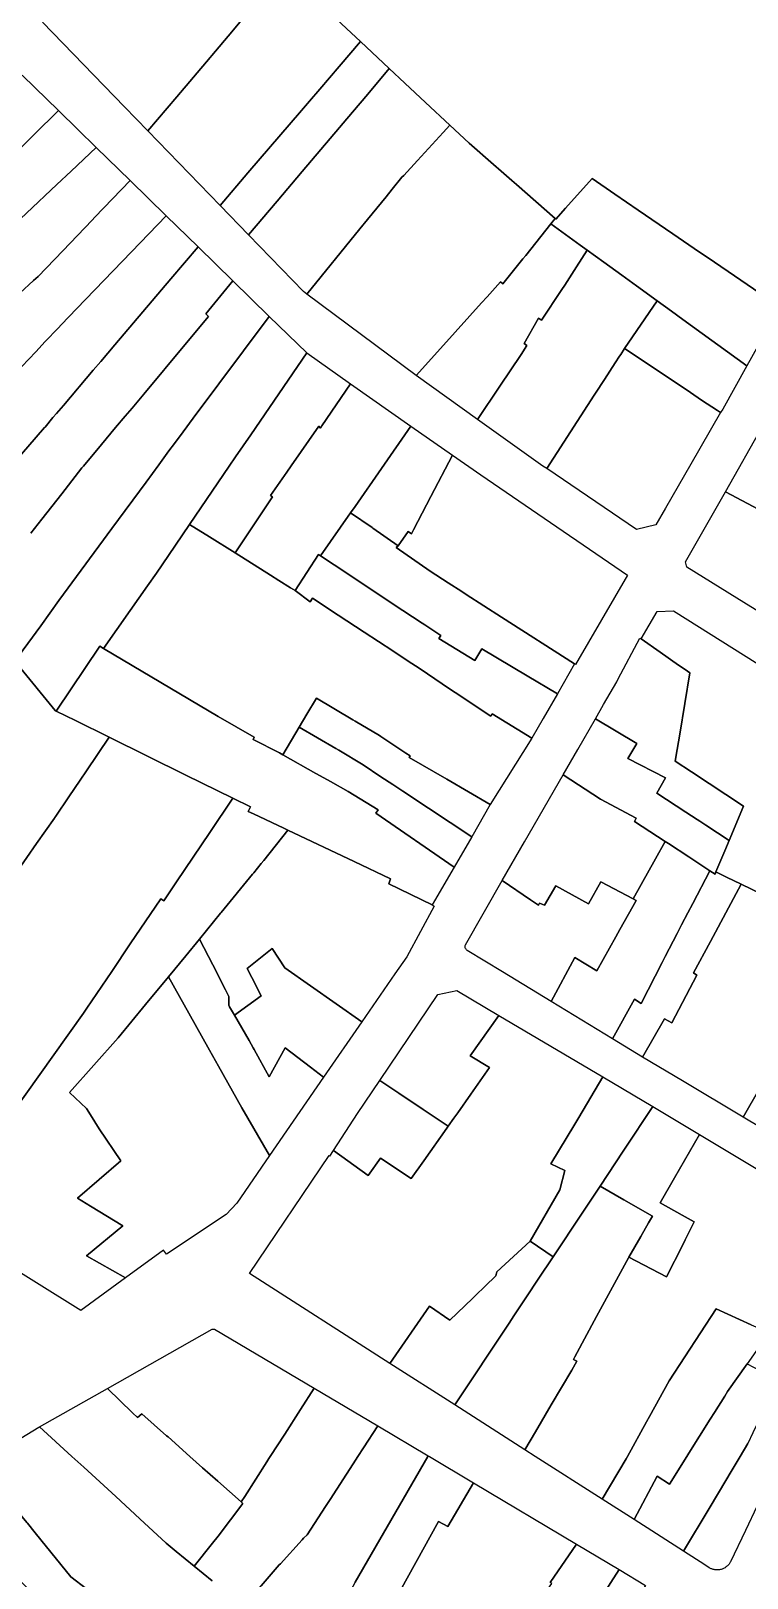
# Model space of a CAD drawing. Header units: metres. Extents: x 3 to 1005126, y 39 to 4383651.
# Drawn here: x 490746 to 490824.5, y 4371281.9 to 4371451.5 of the extents above; entities that cross this region are included whole.
import ezdxf

# ---------------------------------------------------------------- set-up
doc = ezdxf.new("R2010")
doc.units = ezdxf.units.M
doc.header["$MEASUREMENT"] = 0
doc.layers.add('TM_Llucmajor', color=7, linetype='Continuous')

msp = doc.modelspace()

# ---------------------------------------------------------------- linework, layer by layer
at = {"layer": 'TM_Llucmajor', "linetype": 'Continuous', "flags": 128}
for points in [[(490756.2, 4371443.21), (490747.23, 4371452.46), (490750.28, 4371455.96), (490752.46, 4371458.47), (490756.94, 4371453.93), (490757.56, 4371454.57), (490760.5, 4371458.44), (490762.29, 4371460.81), (490763.66, 4371462.62), (490765.49, 4371465.05), (490768.2, 4371462.59), (490773.3, 4371457.97), (490773.38, 4371457.91), (490771.53, 4371455.69), (490770.47, 4371454.42), (490768.88, 4371452.51), (490768.12, 4371451.61), (490767.97, 4371451.42), (490765.8, 4371448.82), (490765.61, 4371448.6), (490761.93, 4371444.28), (490758.76, 4371440.56), (490756.2, 4371443.21)], [(490766.69, 4371432.37), (490758.76, 4371440.56), (490761.93, 4371444.28), (490765.61, 4371448.6), (490765.8, 4371448.82), (490767.97, 4371451.42), (490768.12, 4371451.61), (490768.88, 4371452.51), (490770.47, 4371454.42), (490771.53, 4371455.69), (490773.38, 4371457.91), (490778.53, 4371453.61), (490778.97, 4371453.24), (490782.07, 4371450.34), (490779.73, 4371447.61), (490777.61, 4371445.13), (490776.5, 4371443.83), (490775.6, 4371442.78), (490769.74, 4371435.94), (490766.69, 4371432.37)], [(490769.81, 4371429.15), (490766.69, 4371432.37), (490769.74, 4371435.94), (490775.6, 4371442.78), (490776.5, 4371443.83), (490777.61, 4371445.13), (490779.73, 4371447.61), (490782.07, 4371450.34), (490785.24, 4371447.38), (490782.87, 4371444.58), (490781.2, 4371442.61), (490778.77, 4371439.73), (490775.7, 4371436.1), (490772.93, 4371432.84), (490769.81, 4371429.15)], [(490776.2, 4371422.67), (490775.82, 4371422.95), (490769.81, 4371429.15), (490772.93, 4371432.84), (490775.7, 4371436.1), (490778.77, 4371439.73), (490781.2, 4371442.61), (490782.87, 4371444.58), (490785.24, 4371447.38), (490786.94, 4371445.78), (490789.2, 4371443.67), (490791.88, 4371441.17), (490791.13, 4371440.39), (490788.32, 4371437.31), (490786.82, 4371435.68), (490786.63, 4371435.48), (490785.55, 4371434.16), (490784.88, 4371433.33), (490782.85, 4371430.84), (490782.02, 4371429.82), (490776.2, 4371422.67)], [(490788.19, 4371413.74), (490776.2, 4371422.67), (490782.02, 4371429.82), (490782.85, 4371430.84), (490784.88, 4371433.33), (490785.55, 4371434.16), (490786.63, 4371435.48), (490786.82, 4371435.68), (490788.32, 4371437.31), (490791.13, 4371440.39), (490791.88, 4371441.17), (490794.01, 4371439.2), (490796.66, 4371436.87), (490797.49, 4371436.15), (490798.66, 4371435.12), (490799.17, 4371434.68), (490803.43, 4371430.95), (490802.96, 4371430.36), (490800.2, 4371426.91), (490799.88, 4371426.51), (490797.67, 4371423.79), (490797.42, 4371424), (490795.97, 4371422.38), (490795.35, 4371421.7), (490791.19, 4371417.07), (490788.19, 4371413.74)], [(490806.18, 4371428.02), (490802.96, 4371430.36), (490803.43, 4371430.95), (490803.49, 4371430.89), (490804.56, 4371432.08), (490807.48, 4371435.33), (490809.98, 4371433.62), (490812.52, 4371431.88), (490816.32, 4371429.27), (490819.24, 4371427.27), (490820.19, 4371426.62), (490828.04, 4371421.25), (490824.44, 4371414.8), (490817.42, 4371419.88), (490816.18, 4371420.78), (490814.59, 4371421.93), (490812.33, 4371423.57), (490810.73, 4371424.73), (490808.74, 4371426.17), (490806.94, 4371427.47), (490806.18, 4371428.02)], [(490794.91, 4371408.93), (490788.19, 4371413.74), (490791.19, 4371417.07), (490795.35, 4371421.7), (490795.97, 4371422.38), (490797.42, 4371424), (490797.67, 4371423.79), (490799.88, 4371426.51), (490800.2, 4371426.91), (490802.96, 4371430.36), (490806.18, 4371428.02), (490806.94, 4371427.47), (490805.77, 4371425.66), (490804.47, 4371423.64), (490804.15, 4371423.15), (490801.92, 4371419.79), (490801.6, 4371420.03), (490800.01, 4371417.23), (490800.33, 4371417.01), (490799.68, 4371416.04), (490797.36, 4371412.58), (490794.91, 4371408.93)], [(490802.5, 4371403.53), (490802.08, 4371403.81), (490794.91, 4371408.93), (490797.36, 4371412.58), (490799.68, 4371416.04), (490800.33, 4371417.01), (490800.01, 4371417.23), (490801.6, 4371420.03), (490801.92, 4371419.79), (490804.15, 4371423.15), (490804.47, 4371423.64), (490805.77, 4371425.66), (490806.94, 4371427.47), (490808.74, 4371426.17), (490810.73, 4371424.73), (490812.33, 4371423.57), (490814.59, 4371421.93), (490811.04, 4371416.68), (490810.61, 4371416.04), (490810.48, 4371415.85), (490810.01, 4371415.13), (490808.82, 4371413.29), (490807.85, 4371411.79), (490807.71, 4371411.57), (490804.37, 4371406.42), (490802.5, 4371403.53)], [(490814.26, 4371414.53), (490811.04, 4371416.68), (490814.59, 4371421.93), (490816.18, 4371420.78), (490817.42, 4371419.88), (490824.44, 4371414.8), (490821.79, 4371410.06), (490821.56, 4371409.67), (490821.23, 4371409.89), (490819.48, 4371411.05), (490818.24, 4371411.88), (490814.26, 4371414.53)], [(490765.53, 4371396.04), (490763.33, 4371397.41), (490766.44, 4371401.98), (490767.68, 4371403.78), (490768.38, 4371404.81), (490770.05, 4371407.25), (490776.19, 4371416.21), (490780.98, 4371412.84), (490777.86, 4371408.21), (490777.7, 4371407.98), (490777.52, 4371408.19), (490774.49, 4371403.83), (490774.01, 4371403.15), (490772.22, 4371400.57), (490772.42, 4371400.43), (490768.34, 4371394.28), (490765.53, 4371396.04)], [(490815.53, 4371399.21), (490814.47, 4371397.36), (490812.34, 4371396.87), (490802.5, 4371403.53), (490804.37, 4371406.42), (490807.71, 4371411.57), (490807.85, 4371411.79), (490808.82, 4371413.29), (490810.01, 4371415.13), (490810.48, 4371415.85), (490810.61, 4371416.04), (490811.04, 4371416.68), (490814.26, 4371414.53), (490818.24, 4371411.88), (490819.48, 4371411.05), (490821.23, 4371409.89), (490821.56, 4371409.67), (490818.3, 4371404), (490815.53, 4371399.21)], [(490773.14, 4371391.27), (490772.2, 4371391.86), (490768.34, 4371394.28), (490772.42, 4371400.43), (490772.22, 4371400.57), (490774.01, 4371403.15), (490774.49, 4371403.83), (490777.52, 4371408.19), (490777.7, 4371407.98), (490777.86, 4371408.21), (490780.98, 4371412.84), (490787.61, 4371408.18), (490784.38, 4371403.54), (490781.49, 4371399.39), (490781, 4371398.68), (490777.71, 4371393.96), (490777.49, 4371394.11), (490774.92, 4371390.15), (490774.41, 4371390.47), (490773.14, 4371391.27)], [(490783.36, 4371397.06), (490781, 4371398.68), (490781.49, 4371399.39), (490784.38, 4371403.54), (490787.61, 4371408.18), (490792.15, 4371404.99), (490789.79, 4371400.47), (490787.89, 4371396.82), (490787.66, 4371396.39), (490787.3, 4371396.64), (490786.2, 4371395.08), (490783.43, 4371397.01), (490783.36, 4371397.06)], [(490829.21, 4371397.24), (490828.32, 4371397.71), (490826.76, 4371398.53), (490826.3, 4371398.77), (490822.08, 4371400.99), (490826.23, 4371408.28), (490830.71, 4371405.33), (490832.34, 4371404.26), (490835.47, 4371402.2), (490834.09, 4371399.91), (490833.83, 4371400.07), (490831.37, 4371396.1), (490829.21, 4371397.24)], [(490789.72, 4371392.27), (490786, 4371394.87), (490786.2, 4371395.08), (490787.3, 4371396.64), (490787.66, 4371396.39), (490787.89, 4371396.82), (490789.79, 4371400.47), (490792.15, 4371404.99), (490795.26, 4371402.86), (490795.98, 4371402.37), (490799.45, 4371399.99), (490811.36, 4371391.83), (490805.64, 4371382.06), (490805.54, 4371382.12), (490797.55, 4371387.24), (490793.66, 4371389.74), (490793.18, 4371390.05), (490791.69, 4371391), (490789.72, 4371392.27)], [(490823.32, 4371389.33), (490817.87, 4371392.73), (490817.7, 4371393.3), (490822.08, 4371400.99), (490826.3, 4371398.77), (490826.76, 4371398.53), (490828.32, 4371397.71), (490829.21, 4371397.24), (490831.37, 4371396.1), (490828.71, 4371391.8), (490827.82, 4371390.37), (490826.11, 4371387.59), (490823.32, 4371389.33)], [(490766.48, 4371376.36), (490753.92, 4371383.82), (490756.84, 4371387.97), (490758.73, 4371390.66), (490759.71, 4371392.08), (490761.03, 4371394.02), (490763.33, 4371397.41), (490765.53, 4371396.04), (490768.34, 4371394.28), (490772.2, 4371391.86), (490773.14, 4371391.27), (490774.41, 4371390.47), (490774.92, 4371390.15), (490776.56, 4371388.94), (490776.82, 4371389.33), (490779.65, 4371387.47), (490782.49, 4371385.6), (490785.62, 4371383.54), (490787.2, 4371382.5), (490788.62, 4371381.56), (490791.85, 4371379.4), (490792.45, 4371378.99), (490796.36, 4371376.37), (490796.53, 4371376.65), (490800.86, 4371373.98), (490796.31, 4371366.7), (490791.53, 4371369.48), (490787.42, 4371371.86), (490787.52, 4371372.03), (490787.05, 4371372.34), (490784.32, 4371374.16), (490784.15, 4371374.26), (490781.48, 4371375.85), (490781.23, 4371376), (490777.27, 4371378.36), (490776.2, 4371376.59), (490775.34, 4371375.18), (490773.58, 4371372.16), (490773.19, 4371372.38), (490770.3, 4371373.84), (490770.44, 4371374.08), (490766.48, 4371376.36)], [(490779.2, 4371392.97), (490777.71, 4371393.96), (490781, 4371398.68), (490783.36, 4371397.06), (490783.43, 4371397.01), (490786.2, 4371395.08), (490786, 4371394.87), (490789.72, 4371392.27), (490791.69, 4371391), (490793.18, 4371390.05), (490793.66, 4371389.74), (490797.55, 4371387.24), (490805.54, 4371382.12), (490803.66, 4371378.85), (490800.35, 4371380.82), (490795.4, 4371383.76), (490794.61, 4371382.49), (490790.68, 4371384.91), (490790.88, 4371385.22), (490789.12, 4371386.39), (490788.85, 4371386.57), (490787.77, 4371387.28), (490785.67, 4371388.68), (490784.65, 4371389.36), (490779.2, 4371392.97)], [(490776.82, 4371389.33), (490776.56, 4371388.94), (490774.92, 4371390.15), (490777.49, 4371394.11), (490777.71, 4371393.96), (490779.2, 4371392.97), (490784.65, 4371389.36), (490785.67, 4371388.68), (490787.77, 4371387.28), (490788.85, 4371386.57), (490789.12, 4371386.39), (490790.88, 4371385.22), (490790.68, 4371384.91), (490794.61, 4371382.49), (490795.4, 4371383.76), (490800.35, 4371380.82), (490803.66, 4371378.85), (490802.11, 4371376.15), (490800.86, 4371373.98), (490796.53, 4371376.65), (490796.36, 4371376.37), (490792.45, 4371378.99), (490791.85, 4371379.4), (490788.62, 4371381.56), (490787.2, 4371382.5), (490785.62, 4371383.54), (490782.49, 4371385.6), (490779.65, 4371387.47), (490776.82, 4371389.33)], [(490754.53, 4371374.07), (490750.84, 4371375.9), (490748.71, 4371376.95), (490753.49, 4371384.07), (490753.92, 4371383.82), (490766.48, 4371376.36), (490770.44, 4371374.08), (490770.3, 4371373.84), (490773.19, 4371372.38), (490773.58, 4371372.16), (490777.2, 4371370.12), (490777.66, 4371369.86), (490778.79, 4371369.23), (490780.74, 4371368.13), (490784, 4371366.11), (490783.78, 4371365.74), (490792.35, 4371359.85), (490789.95, 4371355.69), (490785.2, 4371358.02), (490785.36, 4371358.57), (490781.37, 4371360.46), (490774.13, 4371363.88), (490773.67, 4371364.1), (490770.34, 4371365.67), (490769.75, 4371365.95), (490770.02, 4371366.45), (490768.07, 4371367.38), (490762.95, 4371369.91), (490754.53, 4371374.07)], [(490811.4, 4371371.74), (490812.38, 4371373.4), (490807.83, 4371376.09), (490808.72, 4371377.65), (490810.17, 4371380.16), (490810.34, 4371380.48), (490812.72, 4371384.94), (490812.84, 4371384.87), (490814.92, 4371383.41), (490816.95, 4371381.99), (490817.67, 4371381.49), (490818.18, 4371381.14), (490817.08, 4371374.43), (490816.81, 4371372.75), (490816.59, 4371371.44), (490818.37, 4371370.27), (490824.06, 4371366.52), (490822.5, 4371362.76), (490819.95, 4371364.43), (490819.29, 4371364.86), (490818.99, 4371365.06), (490817.76, 4371365.87), (490814.57, 4371367.96), (490815.53, 4371369.61), (490811.4, 4371371.74)], [(490779.38, 4371372.84), (490775.34, 4371375.18), (490776.2, 4371376.59), (490777.27, 4371378.36), (490781.23, 4371376), (490781.48, 4371375.85), (490784.15, 4371374.26), (490784.32, 4371374.16), (490787.05, 4371372.34), (490787.52, 4371372.03), (490787.42, 4371371.86), (490791.53, 4371369.48), (490796.31, 4371366.7), (490794.27, 4371363.17), (490789.53, 4371366.3), (490786.71, 4371368.17), (490785.63, 4371368.88), (490784.31, 4371369.75), (490782.36, 4371371.04), (490779.7, 4371372.65), (490779.38, 4371372.84)], [(490777.2, 4371370.12), (490773.58, 4371372.16), (490775.34, 4371375.18), (490779.38, 4371372.84), (490779.7, 4371372.65), (490782.36, 4371371.04), (490784.31, 4371369.75), (490785.63, 4371368.88), (490786.71, 4371368.17), (490789.53, 4371366.3), (490794.27, 4371363.17), (490792.35, 4371359.85), (490783.78, 4371365.74), (490784, 4371366.11), (490780.74, 4371368.13), (490778.79, 4371369.23), (490777.66, 4371369.86), (490777.2, 4371370.12)], [(490812.31, 4371365.19), (490808.39, 4371367.3), (490804.31, 4371369.97), (490805.89, 4371372.72), (490807.83, 4371376.09), (490812.38, 4371373.4), (490811.4, 4371371.74), (490815.53, 4371369.61), (490814.57, 4371367.96), (490817.76, 4371365.87), (490818.99, 4371365.06), (490819.29, 4371364.86), (490819.95, 4371364.43), (490822.5, 4371362.76), (490822.03, 4371361.63), (490821.05, 4371359.31), (490820.95, 4371359.06), (490820.36, 4371359.44), (490818.06, 4371360.95), (490815.83, 4371362.41), (490815.48, 4371362.64), (490812.11, 4371364.84), (490812.31, 4371365.19)], [(490807.06, 4371355.8), (490803.48, 4371357.8), (490802.24, 4371355.67), (490801.7, 4371355.87), (490801.58, 4371355.66), (490800.7, 4371356.26), (490797.63, 4371358.37), (490800.07, 4371362.61), (490804.31, 4371369.97), (490808.39, 4371367.3), (490812.31, 4371365.19), (490812.11, 4371364.84), (490815.48, 4371362.64), (490814.42, 4371360.74), (490812.86, 4371357.94), (490811.98, 4371356.36), (490808.41, 4371358.22), (490807.06, 4371355.8)], [(490766.82, 4371354.87), (490770.26, 4371359.06), (490770.4, 4371359.23), (490771.2, 4371360.23), (490771.48, 4371360.58), (490774.13, 4371363.88), (490781.37, 4371360.46), (490785.36, 4371358.57), (490785.2, 4371358.02), (490789.95, 4371355.69), (490790.16, 4371355.56), (490787.15, 4371350.01), (490785.85, 4371348.13), (490782.24, 4371342.88), (490773.78, 4371348.78), (490772.38, 4371350.91), (490769.66, 4371348.74), (490770.18, 4371347.73), (490771.2, 4371345.72), (490768.26, 4371343.6), (490767.73, 4371344.52), (490767.63, 4371344.69), (490767.65, 4371345.64), (490767.27, 4371346.4), (490765.89, 4371349.12), (490764.42, 4371351.95), (490766.75, 4371354.78), (490766.82, 4371354.87)], [(490809.69, 4371341.01), (490802.98, 4371345.1), (490805.57, 4371349.94), (490807.99, 4371348.47), (490810.07, 4371352.19), (490810.52, 4371353), (490811.92, 4371355.51), (490812.3, 4371356.19), (490811.98, 4371356.36), (490812.86, 4371357.94), (490814.42, 4371360.74), (490815.48, 4371362.64), (490815.83, 4371362.41), (490818.06, 4371360.95), (490820.36, 4371359.44), (490818.5, 4371355.86), (490817.96, 4371354.83), (490817.27, 4371353.51), (490816.78, 4371352.55), (490815.49, 4371350.04), (490815.14, 4371349.37), (490812.84, 4371344.88), (490812.11, 4371345.35), (490809.69, 4371341.01)], [(490807.06, 4371355.8), (490808.41, 4371358.22), (490811.98, 4371356.36), (490812.3, 4371356.19), (490811.92, 4371355.51), (490810.52, 4371353), (490810.07, 4371352.19), (490807.99, 4371348.47), (490805.57, 4371349.94), (490802.98, 4371345.1), (490797.66, 4371348.34), (490793.77, 4371350.71), (490793.71, 4371350.76), (490793.65, 4371350.83), (490793.61, 4371350.91), (490793.57, 4371350.99), (490793.55, 4371351.08), (490793.55, 4371351.17), (490793.56, 4371351.25), (490793.58, 4371351.33), (490797.63, 4371358.37), (490800.7, 4371356.26), (490801.58, 4371355.66), (490801.7, 4371355.87), (490802.24, 4371355.67), (490803.48, 4371357.8), (490807.06, 4371355.8)], [(490812.98, 4371339.01), (490809.69, 4371341.01), (490812.11, 4371345.35), (490812.84, 4371344.88), (490815.14, 4371349.37), (490815.49, 4371350.04), (490816.78, 4371352.55), (490817.27, 4371353.51), (490817.96, 4371354.83), (490818.5, 4371355.86), (490820.36, 4371359.44), (490820.95, 4371359.06), (490821.05, 4371359.31), (490822.2, 4371358.75), (490823.81, 4371357.97), (490820.44, 4371351.7), (490818.58, 4371348.23), (490818.97, 4371348), (490816.2, 4371342.78), (490815.42, 4371343.2), (490812.98, 4371339.01)], [(490763.95, 4371342.6), (490761.02, 4371347.81), (490762.92, 4371350.13), (490764.42, 4371351.95), (490765.89, 4371349.12), (490767.27, 4371346.4), (490767.65, 4371345.64), (490767.63, 4371344.69), (490767.73, 4371344.52), (490768.26, 4371343.6), (490769.86, 4371340.84), (490770.32, 4371340.04), (490770.44, 4371339.84), (490772.06, 4371336.83), (490773.82, 4371340.02), (490776.6, 4371337.9), (490778.04, 4371336.8), (490772.12, 4371328.21), (490769.08, 4371333.46), (490766.52, 4371338.02), (490765.53, 4371339.78), (490763.95, 4371342.6)], [(490769.66, 4371348.74), (490772.38, 4371350.91), (490773.78, 4371348.78), (490782.24, 4371342.88), (490778.04, 4371336.8), (490776.6, 4371337.9), (490773.82, 4371340.02), (490772.06, 4371336.83), (490770.44, 4371339.84), (490770.32, 4371340.04), (490769.86, 4371340.84), (490768.26, 4371343.6), (490771.2, 4371345.72), (490770.18, 4371347.73), (490769.66, 4371348.74)], [(490829.55, 4371329.14), (490824.04, 4371332.42), (490829.32, 4371341.68), (490832.11, 4371346.57), (490832.94, 4371346.17), (490834.22, 4371348.62), (490834.94, 4371350.01), (490835.08, 4371349.93), (490838.55, 4371348.01), (490839.64, 4371347.4), (490838.83, 4371345.98), (490838.3, 4371345.06), (490837.63, 4371343.9), (490837.26, 4371343.25), (490836.34, 4371341.65), (490834.69, 4371338.78), (490834.28, 4371338.07), (490834.63, 4371337.71), (490833.75, 4371335.98), (490832.18, 4371332.91), (490831.81, 4371333.17), (490829.55, 4371329.14)], [(490752.49, 4371332.68), (490752.06, 4371333.37), (490750.18, 4371335.14), (490755.53, 4371341.13), (490758.51, 4371344.76), (490761.02, 4371347.81), (490763.95, 4371342.6), (490765.53, 4371339.78), (490766.52, 4371338.02), (490769.08, 4371333.46), (490772.12, 4371328.21), (490768.52, 4371322.99), (490767.37, 4371321.77), (490760.8, 4371317.42), (490760.47, 4371317.84), (490756.31, 4371314.8), (490752.06, 4371317.23), (490756.01, 4371320.5), (490752.47, 4371322.67), (490751.07, 4371323.53), (490755.79, 4371327.64), (490753.44, 4371331.15), (490752.49, 4371332.68)], [(490788.94, 4371333.28), (490786.27, 4371335.05), (490784.19, 4371336.43), (490790.57, 4371345.88), (490792.65, 4371346.31), (490797.26, 4371343.58), (490794.1, 4371339.15), (490796.22, 4371337.86), (490794.18, 4371334.96), (490792.74, 4371332.91), (490792.32, 4371332.32), (490791.7, 4371331.44), (490788.94, 4371333.28)], [(490785.31, 4371305.42), (490769.91, 4371315.28), (490778.64, 4371328.21), (490778.73, 4371328.15), (490779.13, 4371328.76), (490782.92, 4371326.04), (490784.29, 4371327.92), (490787.65, 4371325.69), (490789.03, 4371327.65), (490791.54, 4371331.21), (490791.7, 4371331.44), (490792.32, 4371332.32), (490792.74, 4371332.91), (490794.18, 4371334.96), (490796.22, 4371337.86), (490794.1, 4371339.15), (490797.26, 4371343.58), (490808.64, 4371336.84), (490806, 4371332.4), (490805.56, 4371331.67), (490802.95, 4371327.3), (490804.48, 4371326.57), (490803.92, 4371324.45), (490800.69, 4371318.83), (490797.02, 4371315.47), (490796.93, 4371315.04), (490796.59, 4371314.71), (490796.09, 4371314.22), (490794.35, 4371312.54), (490791.88, 4371310.15), (490789.63, 4371311.72), (490785.31, 4371305.42)], [(490791.7, 4371331.44), (490791.54, 4371331.21), (490789.03, 4371327.65), (490787.65, 4371325.69), (490784.29, 4371327.92), (490782.92, 4371326.04), (490779.13, 4371328.76), (490781.76, 4371332.83), (490784.19, 4371336.43), (490786.27, 4371335.05), (490788.94, 4371333.28), (490791.7, 4371331.44)], [(490803.19, 4371317.12), (490800.69, 4371318.83), (490803.92, 4371324.45), (490804.48, 4371326.57), (490802.95, 4371327.3), (490805.56, 4371331.67), (490806, 4371332.4), (490808.64, 4371336.84), (490814.12, 4371333.59), (490811.02, 4371328.91), (490810.87, 4371328.69), (490808.34, 4371324.87), (490806.37, 4371321.91), (490803.19, 4371317.12)], [(490810.96, 4371323.36), (490808.34, 4371324.87), (490810.87, 4371328.69), (490811.02, 4371328.91), (490814.12, 4371333.59), (490819.24, 4371330.53), (490816.49, 4371325.76), (490814.92, 4371323.02), (490817.34, 4371321.68), (490818.67, 4371320.94), (490817.68, 4371318.97), (490817.4, 4371318.43), (490815.62, 4371314.91), (490811.49, 4371317.08), (490812.8, 4371319.34), (490813.66, 4371320.83), (490814.09, 4371321.58), (490810.96, 4371323.36)], [(490800.08, 4371295.97), (490792.42, 4371300.88), (490798.37, 4371309.85), (490798.9, 4371310.64), (490800.29, 4371312.74), (490801.57, 4371314.68), (490803.19, 4371317.12), (490806.37, 4371321.91), (490808.34, 4371324.87), (490810.96, 4371323.36), (490814.09, 4371321.58), (490813.66, 4371320.83), (490812.8, 4371319.34), (490811.49, 4371317.08), (490811.45, 4371317), (490807.97, 4371310.56), (490805.59, 4371306.16), (490805.43, 4371305.86), (490805.81, 4371305.67), (490805.24, 4371304.7), (490802.99, 4371300.89), (490801.25, 4371297.94), (490800.08, 4371295.97)], [(490792.42, 4371300.88), (490785.31, 4371305.42), (490789.63, 4371311.72), (490791.88, 4371310.15), (490794.35, 4371312.54), (490796.09, 4371314.22), (490796.59, 4371314.71), (490796.93, 4371315.04), (490797.02, 4371315.47), (490800.69, 4371318.83), (490803.19, 4371317.12), (490801.57, 4371314.68), (490800.29, 4371312.74), (490798.9, 4371310.64), (490798.37, 4371309.85), (490792.42, 4371300.88)], [(490812.07, 4371288.3), (490808.58, 4371290.53), (490811.2, 4371294.98), (490811.34, 4371295.23), (490813.43, 4371299.01), (490813.75, 4371299.59), (490815.93, 4371303.52), (490821.08, 4371311.41), (490824.91, 4371309.66), (490826.9, 4371308.82), (490824.47, 4371305.39), (490822.32, 4371302.35), (490822.01, 4371301.85), (490820.88, 4371300.05), (490820.43, 4371299.33), (490818.08, 4371295.59), (490817.85, 4371295.23), (490815.96, 4371292.2), (490814.6, 4371293.05), (490812.07, 4371288.3)], [(490760.82, 4371297.5), (490758.11, 4371299.9), (490757.63, 4371299.5), (490757.09, 4371300.02), (490754.34, 4371302.69), (490765.82, 4371309.18), (490766.09, 4371309.19), (490777.01, 4371302.71), (490775.51, 4371300.38), (490773.77, 4371297.68), (490772.19, 4371295.23), (490772.04, 4371294.99), (490771.81, 4371294.64), (490769.39, 4371290.84), (490769, 4371290.24), (490766.43, 4371292.51), (490764.77, 4371293.99), (490763.38, 4371295.23), (490760.98, 4371297.36), (490760.82, 4371297.5)], [(490817.5, 4371284.83), (490812.07, 4371288.3), (490814.6, 4371293.05), (490815.96, 4371292.2), (490817.85, 4371295.23), (490818.08, 4371295.59), (490820.43, 4371299.33), (490820.88, 4371300.05), (490822.01, 4371301.85), (490822.32, 4371302.35), (490824.47, 4371305.39), (490827.26, 4371303.92), (490827.71, 4371303.68), (490826.09, 4371299.88), (490825.1, 4371297.82), (490824.54, 4371296.66), (490823.69, 4371295.23), (490822.6, 4371293.41), (490822.24, 4371292.79), (490820.29, 4371289.51), (490817.5, 4371284.83)], [(490750.45, 4371295.23), (490746.9, 4371298.49), (490754.34, 4371302.69), (490757.09, 4371300.02), (490757.63, 4371299.5), (490758.11, 4371299.9), (490760.82, 4371297.5), (490760.98, 4371297.36), (490763.38, 4371295.23), (490764.77, 4371293.99), (490766.43, 4371292.51), (490769, 4371290.24), (490769.2, 4371290.06), (490766.47, 4371286.5), (490765.84, 4371285.71), (490763.85, 4371283.21), (490761.88, 4371284.82), (490760.78, 4371285.73), (490757.9, 4371288.37), (490755.25, 4371290.82), (490751.74, 4371294.04), (490750.45, 4371295.23)], [(490771.45, 4371276.97), (490769.23, 4371278.79), (490771.19, 4371281.05), (490773.18, 4371283.33), (490773.31, 4371283.47), (490775.69, 4371286.07), (490775.85, 4371286.25), (490776.22, 4371286.65), (490778.23, 4371289.74), (490778.74, 4371290.52), (490781.26, 4371294.4), (490781.8, 4371295.23), (490782.4, 4371296.16), (490783.97, 4371298.58), (490789.5, 4371295.31), (490789.45, 4371295.23), (490781.48, 4371281.43), (490779.99, 4371278.68), (490777.54, 4371276.03), (490777.15, 4371275.52), (490777.09, 4371275.44), (490775.65, 4371273.52), (490771.55, 4371276.89), (490771.45, 4371276.97)], [(490802.25, 4371269.24), (490801.61, 4371269.72), (490800.75, 4371268.42), (490795.74, 4371271.31), (490796.36, 4371272.15), (490796.64, 4371272.6), (490798.02, 4371274.82), (490798.15, 4371275.03), (490799.06, 4371276.49), (490799.49, 4371276.2), (490803.06, 4371281.31), (490802.88, 4371281.42), (490805.77, 4371285.62), (490810.45, 4371282.84), (490807.7, 4371278.56), (490806.59, 4371279.25), (490804.79, 4371276.47), (490804.74, 4371276.39), (490803.54, 4371274.53), (490802.19, 4371272.44), (490803.66, 4371271.56), (490802.25, 4371269.24)], [(490803.66, 4371271.56), (490802.19, 4371272.44), (490803.54, 4371274.53), (490804.74, 4371276.39), (490804.79, 4371276.47), (490806.59, 4371279.25), (490807.7, 4371278.56), (490810.45, 4371282.84), (490813.34, 4371281.06), (490810.56, 4371276.64), (490808.77, 4371273.79), (490808.54, 4371273.94), (490806.77, 4371271.58), (490806.15, 4371270.76), (490806.62, 4371270.36), (490804.64, 4371267.46), (490802.25, 4371269.24), (490803.66, 4371271.56)]]:
    msp.add_lwpolyline(points, close=True, dxfattribs=at)
for points in [[(490828.04, 4371421.25), (490820.19, 4371426.62), (490819.24, 4371427.27), (490816.32, 4371429.27), (490812.52, 4371431.88), (490809.98, 4371433.62), (490807.48, 4371435.33), (490804.56, 4371432.08), (490803.49, 4371430.89), (490803.43, 4371430.95), (490799.17, 4371434.68), (490798.66, 4371435.12), (490797.49, 4371436.15), (490796.66, 4371436.87), (490794.01, 4371439.2), (490791.88, 4371441.17), (490789.2, 4371443.67), (490786.94, 4371445.78), (490785.24, 4371447.38), (490782.07, 4371450.34), (490778.97, 4371453.24)], [(490745, 4371446.66), (490746.37, 4371445.32), (490748.96, 4371442.79), (490746.26, 4371440.11), (490742.04, 4371435.91)], [(490742.04, 4371435.91), (490746.26, 4371440.11), (490748.96, 4371442.79), (490751.08, 4371440.72), (490753.12, 4371438.72), (490750.37, 4371436.14), (490748.8, 4371434.67), (490742.1, 4371428.39)], [(490742.1, 4371428.39), (490748.8, 4371434.67), (490750.37, 4371436.14), (490753.12, 4371438.72), (490756.82, 4371435.1), (490752.97, 4371431.08), (490752.67, 4371430.76), (490749.46, 4371427.4), (490746.75, 4371424.59), (490746.25, 4371424.14), (490743.22, 4371421.39)], [(490743.22, 4371421.39), (490746.25, 4371424.14), (490746.75, 4371424.59), (490749.46, 4371427.4), (490752.67, 4371430.76), (490752.97, 4371431.08), (490756.82, 4371435.1), (490760.76, 4371431.26), (490756.97, 4371427.31), (490750.96, 4371421.04), (490749.3, 4371419.32), (490748.92, 4371418.91), (490747.53, 4371417.46), (490746.49, 4371416.35), (490744.96, 4371414.72)], [(490744.96, 4371414.72), (490746.49, 4371416.35), (490747.53, 4371417.46), (490748.92, 4371418.91), (490749.3, 4371419.32), (490750.96, 4371421.04), (490756.97, 4371427.31), (490760.76, 4371431.26), (490764.27, 4371427.83), (490761.3, 4371424.33), (490755.16, 4371417.11), (490753.62, 4371415.29), (490752.79, 4371414.33), (490749.51, 4371410.46), (490748.76, 4371409.58), (490748.37, 4371409.12), (490747.5, 4371408.09), (490747.44, 4371408.02), (490740.53, 4371400.08)], [(490740.53, 4371400.08), (490747.44, 4371408.02), (490747.5, 4371408.09), (490748.37, 4371409.12), (490748.76, 4371409.58), (490749.51, 4371410.46), (490752.79, 4371414.33), (490753.62, 4371415.29), (490755.16, 4371417.11), (490761.3, 4371424.33), (490764.27, 4371427.83), (490768.07, 4371424.13), (490765.14, 4371420.51), (490765.43, 4371420.22), (490762.81, 4371417.09), (490758.32, 4371411.7), (490757.04, 4371410.17), (490756.3, 4371409.29), (490755.24, 4371408.02), (490753.68, 4371406.16), (490751.71, 4371403.81), (490751.55, 4371403.61), (490749.33, 4371400.78), (490747.13, 4371397.97), (490745.93, 4371396.44)], [(490745.93, 4371396.44), (490747.13, 4371397.97), (490749.33, 4371400.78), (490751.55, 4371403.61), (490751.71, 4371403.81), (490753.68, 4371406.16), (490755.24, 4371408.02), (490756.3, 4371409.29), (490757.04, 4371410.17), (490758.32, 4371411.7), (490762.81, 4371417.09), (490765.43, 4371420.22), (490765.14, 4371420.51), (490768.07, 4371424.13), (490772.08, 4371420.21), (490763.74, 4371409.05), (490762.63, 4371407.57), (490761.68, 4371406.29), (490761.08, 4371405.47), (490759.96, 4371403.95), (490758.57, 4371402.06), (490754.81, 4371396.95), (490749.54, 4371389.78), (490749.02, 4371389.06), (490747.02, 4371386.3), (490744.2, 4371382.41)], [(490744.2, 4371382.41), (490747.02, 4371386.3), (490749.02, 4371389.06), (490749.54, 4371389.78), (490754.81, 4371396.95), (490758.57, 4371402.06), (490759.96, 4371403.95), (490761.08, 4371405.47), (490761.68, 4371406.29), (490762.63, 4371407.57), (490763.74, 4371409.05), (490772.08, 4371420.21), (490776.19, 4371416.21), (490770.05, 4371407.25), (490768.38, 4371404.81), (490767.68, 4371403.78), (490766.44, 4371401.98), (490763.33, 4371397.41), (490761.03, 4371394.02), (490759.71, 4371392.08), (490758.73, 4371390.66), (490756.84, 4371387.97), (490753.92, 4371383.82), (490753.49, 4371384.07), (490748.71, 4371376.95), (490748.62, 4371377), (490744.53, 4371382.01)], [(490827.06, 4371356.4), (490823.81, 4371357.97), (490822.2, 4371358.75), (490821.05, 4371359.31), (490822.03, 4371361.63), (490822.5, 4371362.76), (490824.06, 4371366.52), (490818.37, 4371370.27), (490816.59, 4371371.44), (490816.81, 4371372.75), (490817.08, 4371374.43), (490818.18, 4371381.14), (490817.67, 4371381.49), (490816.95, 4371381.99), (490814.92, 4371383.41), (490814.92, 4371383.41), (490812.84, 4371384.87), (490814.62, 4371387.85), (490816.41, 4371387.94), (490825.63, 4371382.14)], [(490744.53, 4371382.01), (490748.62, 4371377), (490748.71, 4371376.95), (490750.84, 4371375.9), (490754.53, 4371374.07), (490752.05, 4371370.41), (490751.36, 4371369.38), (490750.11, 4371367.53), (490748.69, 4371365.43), (490748.58, 4371365.27), (490748.52, 4371365.19), (490746.58, 4371362.41), (490743.37, 4371357.81)], [(490743.37, 4371357.81), (490746.58, 4371362.41), (490748.52, 4371365.19), (490748.58, 4371365.27), (490748.69, 4371365.43), (490750.11, 4371367.53), (490751.36, 4371369.38), (490752.05, 4371370.41), (490754.53, 4371374.07), (490762.95, 4371369.91), (490768.07, 4371367.38), (490765.55, 4371363.63), (490761.91, 4371358.21), (490760.52, 4371356.14), (490760.2, 4371356.36), (490756.84, 4371351.41), (490754.81, 4371348.4), (490752.09, 4371344.39), (490751.92, 4371344.15), (490751.7, 4371343.84), (490743.69, 4371332.53)], [(490743.69, 4371332.53), (490751.7, 4371343.84), (490751.92, 4371344.15), (490752.09, 4371344.39), (490754.81, 4371348.4), (490756.84, 4371351.41), (490760.2, 4371356.36), (490760.52, 4371356.14), (490761.91, 4371358.21), (490765.55, 4371363.63), (490768.07, 4371367.38), (490770.02, 4371366.45), (490769.75, 4371365.95), (490770.34, 4371365.67), (490773.67, 4371364.1), (490774.13, 4371363.88), (490771.48, 4371360.58), (490771.2, 4371360.23), (490770.4, 4371359.23), (490770.26, 4371359.06), (490766.82, 4371354.87), (490766.75, 4371354.78), (490764.42, 4371351.95), (490762.92, 4371350.13), (490761.02, 4371347.81), (490758.51, 4371344.76), (490755.53, 4371341.13), (490750.18, 4371335.14), (490752.06, 4371333.37), (490752.49, 4371332.68), (490753.44, 4371331.15), (490755.79, 4371327.64), (490751.07, 4371323.53), (490752.47, 4371322.67), (490756.01, 4371320.5), (490752.06, 4371317.23), (490756.31, 4371314.8), (490756.31, 4371314.8), (490751.41, 4371311.23), (490736.23, 4371320.68)], [(490829.32, 4371341.68), (490824.04, 4371332.42), (490817.38, 4371336.39), (490817.38, 4371336.39), (490812.98, 4371339.01), (490815.42, 4371343.2), (490816.2, 4371342.78), (490818.97, 4371348), (490818.58, 4371348.23), (490820.44, 4371351.7), (490823.81, 4371357.97), (490827.06, 4371356.4)], [(490824.91, 4371309.66), (490821.08, 4371311.41), (490815.93, 4371303.52), (490813.75, 4371299.59), (490813.43, 4371299.01), (490811.34, 4371295.23), (490811.2, 4371294.98), (490808.58, 4371290.53), (490801.24, 4371295.23), (490801.24, 4371295.23), (490800.08, 4371295.97), (490801.25, 4371297.94), (490802.99, 4371300.89), (490805.24, 4371304.7), (490805.81, 4371305.67), (490805.43, 4371305.86), (490805.59, 4371306.16), (490807.97, 4371310.56), (490811.45, 4371317), (490811.49, 4371317.08), (490815.62, 4371314.91), (490817.4, 4371318.43), (490817.68, 4371318.97), (490818.67, 4371320.94), (490817.34, 4371321.68), (490814.92, 4371323.02), (490816.49, 4371325.76), (490819.24, 4371330.53), (490831.91, 4371322.94)], [(490765.83, 4371281.58), (490763.85, 4371283.21), (490765.84, 4371285.71), (490766.47, 4371286.5), (490769.2, 4371290.06), (490769, 4371290.24), (490769.39, 4371290.84), (490771.81, 4371294.64), (490772.04, 4371294.99), (490772.19, 4371295.23), (490773.77, 4371297.68), (490775.51, 4371300.38), (490777.01, 4371302.71), (490783.97, 4371298.58), (490782.4, 4371296.16), (490781.8, 4371295.23), (490781.26, 4371294.4), (490778.74, 4371290.52), (490778.23, 4371289.74), (490776.22, 4371286.65), (490775.85, 4371286.25), (490775.69, 4371286.07), (490773.31, 4371283.47), (490773.18, 4371283.33), (490771.19, 4371281.05)], [(490752.06, 4371280.72), (490750.32, 4371282.04), (490747.03, 4371286.1), (490746.4, 4371286.87), (490745.56, 4371287.91), (490745.5, 4371287.98), (490744.14, 4371289.63), (490742.42, 4371291.56), (490742.42, 4371291.56), (490739.98, 4371294.3), (490741.51, 4371295.23), (490746.82, 4371298.45), (490746.9, 4371298.49), (490750.45, 4371295.23), (490751.74, 4371294.04), (490755.25, 4371290.82), (490757.9, 4371288.37), (490760.78, 4371285.73), (490761.88, 4371284.82), (490763.85, 4371283.21), (490765.83, 4371281.58)], [(490828.11, 4371295.23), (490824.28, 4371287.12), (490822.65, 4371283.69), (490822.61, 4371283.62), (490822.57, 4371283.56), (490822.53, 4371283.49), (490822.48, 4371283.43), (490822.43, 4371283.36), (490822.37, 4371283.3), (490822.31, 4371283.24), (490822.25, 4371283.18), (490822.18, 4371283.13), (490822.11, 4371283.08), (490822.04, 4371283.03), (490821.96, 4371282.99), (490821.88, 4371282.95), (490821.8, 4371282.91), (490821.72, 4371282.88), (490821.63, 4371282.85), (490821.54, 4371282.83), (490821.45, 4371282.81), (490821.37, 4371282.8), (490821.28, 4371282.79), (490821.19, 4371282.79), (490821.1, 4371282.79), (490821.01, 4371282.79), (490820.93, 4371282.81), (490820.84, 4371282.82), (490820.76, 4371282.84), (490820.68, 4371282.86), (490820.6, 4371282.89), (490820.53, 4371282.92), (490820.46, 4371282.95), (490820.39, 4371282.98), (490820.32, 4371283.02), (490819.82, 4371283.34), (490819.82, 4371283.34), (490817.5, 4371284.83), (490820.29, 4371289.51), (490822.24, 4371292.79), (490822.6, 4371293.41), (490823.69, 4371295.23), (490824.54, 4371296.66)], [(490747.9, 4371278.42), (490740.99, 4371285.39), (490740.64, 4371286), (490740.76, 4371286.64), (490735.91, 4371291.83), (490738, 4371293.1), (490739.98, 4371294.3), (490742.42, 4371291.56), (490744.14, 4371289.63), (490745.5, 4371287.98), (490745.56, 4371287.91), (490746.4, 4371286.87), (490747.03, 4371286.1), (490750.32, 4371282.04), (490752.06, 4371280.72)], [(490781.48, 4371281.43), (490789.45, 4371295.23), (490789.5, 4371295.31), (490789.63, 4371295.23), (490794.48, 4371292.35), (490791.65, 4371287.56), (490790.65, 4371288.11), (490785.65, 4371279.09)], [(490785.65, 4371279.09), (490790.65, 4371288.11), (490791.65, 4371287.56), (490794.48, 4371292.35), (490805.77, 4371285.62), (490802.88, 4371281.42)]]:
    msp.add_lwpolyline(points, dxfattribs=at)

doc.saveas('drawing.dxf')
